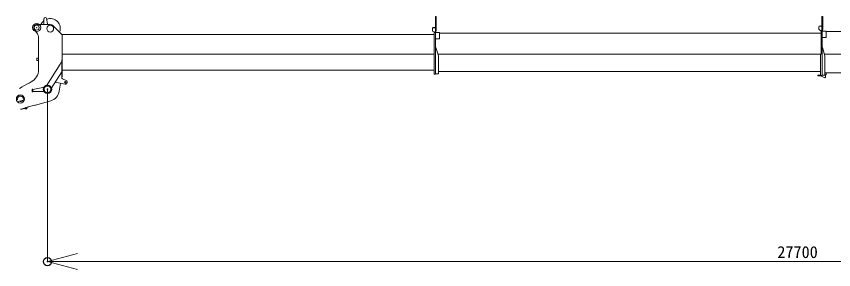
# Model space of a CAD drawing. Units: millimetres, scale not verified. Extents: x -45300 to 56953, y -84282 to 97824.
# Drawn here: x -45197 to -30106, y -65772 to -61094 of the extents above; entities that cross this region are included whole.
import ezdxf
from ezdxf.enums import TextEntityAlignment as Align

# ---------------------------------------------------------------- set-up
doc = ezdxf.new("R2010")
doc.units = ezdxf.units.MM
doc.header["$LTSCALE"] = 300
doc.header["$PDMODE"] = 32
doc.header["$PDSIZE"] = 150
doc.layers.add('0-0_0', color=7, linetype='Continuous', lineweight=18)
doc.layers.add('0-1_DEFPOINTS', color=7, linetype='Continuous')
doc.styles.add('ＭＳ ゴシック', font='')
doc.styles.get('ＭＳ ゴシック').set_extended_font_data('MS Gothic')

# ---------------------------------------------------------------- blocks, each defined once
blk = doc.blocks.new('_OPEN30')
at = {"layer": '0-0_0'}
blk.add_line((0, 0), (-1, 0), dxfattribs=at)
blk.add_lwpolyline([(-1, 0.2679), (0, 0), (-1, -0.2679)], dxfattribs=at)
blk = doc.blocks.new('D18')
at = {"layer": '0-0_0'}
for p, q in [((-13713.7, -106461.4), (-13713.7, -110664.2)), ((-41413.7, -107481.4), (-41413.7, -110664.2)), ((-13713.7, -110663.2), (-41413.7, -110663.2))]:
    blk.add_line(p, q, dxfattribs=at)
at = {"layer": '0-1_DEFPOINTS'}
for p in [(-13713.7, -106460.9), (-41413.7, -107480.9), (-41413.7, -110663.2)]:
    blk.add_point(p, dxfattribs=at)
at = {"layer": '0-0_0', "xscale": 554, "yscale": 554, "rotation": 180}
blk.add_blockref('_OPEN30', (-41413.7, -110663.2), dxfattribs=at)
at = {"layer": '0-0_0', "xscale": 554, "yscale": 554}
blk.add_blockref('_OPEN30', (-13713.7, -110663.2), dxfattribs=at)
at = {"layer": '0-0_0', "style": 'ＭＳ ゴシック'}
blk.add_text('27700', height=219.9, dxfattribs=at).set_placement((-27938.7, -110662.7), align=Align.BOTTOM_LEFT)

msp = doc.modelspace()

# ---------------------------------------------------------------- linework, layer by layer
at = {"layer": '0-0_0'}
for p, q in [((-37460.2, -61361.6), (-37460.2, -61103.6)), ((-37444.2, -61336.6), (-37444.2, -61103.6)), ((-30324.2, -61334.6), (-30324.2, -61101.6)), ((-30308.2, -61334.6), (-30308.2, -61101.6)), ((-44571.3, -61246.1), (-44822.2, -61246.1)), ((-44687.2, -61226.1), (-44687.2, -61141.1)), ((-44620.2, -61229.8), (-44637.6, -61136.5)), ((-44576.7, -61232.3), (-44576.7, -61232.4)), ((-44518.9, -61267.9), (-44366.5, -61420.9)), ((-44867, -61333), (-44805.7, -61419.1)), ((-37514.2, -61318.6), (-37514.2, -61354.7)), ((-37503.7, -61372.3), (-37479.2, -61385.6)), ((-37482.2, -62164.5), (-37482.2, -61392.6)), ((-37482.2, -61392.6), (-37382.2, -61392.6)), ((-37479.2, -61385.6), (-37471.2, -61385.6)), ((-37471.2, -61385.6), (-37457.2, -61371.6)), ((-37444.2, -61361.6), (-37460.2, -61361.6)), ((-37451.2, -61392.6), (-37451.2, -61361.6)), ((-37444.2, -61361.6), (-37444.2, -61336.6)), ((-37382.2, -61511.6), (-37382.2, -61392.6)), ((-37382.2, -61401.6), (-30335.2, -61401.6)), ((-30378.2, -61284.6), (-30378.2, -61291.5)), ((-30378.2, -61291.6), (-30378.2, -61327.7)), ((-30368.2, -61274.6), (-30324.2, -61274.6)), ((-30367.7, -61345.3), (-30343.2, -61358.6)), ((-30343.2, -61358.6), (-30335.2, -61358.6)), ((-30335.2, -61358.6), (-30321.2, -61344.6)), ((-30335.2, -61365.6), (-30246.2, -61365.6)), ((-30335.2, -61791.6), (-30335.2, -61365.6)), ((-30308.2, -61334.6), (-30324.2, -61334.6)), ((-30315.2, -61365.6), (-30315.2, -61334.6)), ((-30246.2, -61484.6), (-30246.2, -61365.6)), ((-30246.2, -61374.6), (-26625.2, -61374.6)), ((-44787.2, -61506.9), (-44787.2, -61477.1)), ((-44787.2, -61506.9), (-44787.2, -61513.4)), ((-44787.2, -61904.5), (-44787.2, -61513.4)), ((-44352.2, -61429.1), (-44352.2, -61428.6)), ((-44352.2, -62124), (-44352.2, -61429.1)), ((-44349.2, -61429.1), (-37482.2, -61429.1)), ((-37457.2, -61511.6), (-37387.2, -61511.6)), ((-37387.2, -61511.6), (-37382.2, -61511.6)), ((-30321.2, -61484.6), (-30251.2, -61484.6)), ((-30251.2, -61484.6), (-30246.2, -61484.6)), ((-37449.1, -61670.6), (-37456.8, -61672.8)), ((-37404.3, -61825.7), (-37449.1, -61670.6)), ((-30313, -61670.6), (-30321.2, -61670.6)), ((-30313, -61670.6), (-30268.3, -61824.1)), ((-44805.7, -61866.3), (-44817.2, -61866.3)), ((-44817.2, -61866.3), (-44817.2, -61887.6)), ((-44802.2, -61866.6), (-44802.2, -61866.2)), ((-44787.2, -61866.3), (-44798.7, -61866.3)), ((-44352.2, -61793.6), (-37482.2, -61793.6)), ((-37414.1, -61791.6), (-30335.2, -61791.6)), ((-37152.2, -61793.6), (-37152.2, -61791.6)), ((-30346.2, -62188), (-30346.2, -61791.6)), ((-30278.2, -61790.1), (-26625.2, -61790.1)), ((-44817.2, -61887.6), (-44817.2, -61909)), ((-44805.7, -61909), (-44817.2, -61909)), ((-44802.2, -61909), (-44802.2, -61908.7)), ((-44787.2, -61909), (-44798.7, -61909)), ((-44787.2, -61904.5), (-44787.2, -61910.3)), ((-44787.2, -62075.3), (-44787.2, -61910.3)), ((-44360.3, -61936.2), (-44364.5, -61933.6)), ((-44360.2, -61895.1), (-44360.2, -62124)), ((-44360.2, -61895.1), (-44352.2, -61895.1)), ((-44787.2, -62077.1), (-44787.2, -62075.3)), ((-44360.2, -62115.6), (-44555.4, -62428.6)), ((-44370.7, -62132.5), (-44360.5, -62138.8)), ((-44360.2, -62137.5), (-44360.2, -62124)), ((-44360.2, -62137.5), (-44360.2, -62211.1)), ((-44348.7, -62087.6), (-44352.2, -62084.1)), ((-44352.2, -62137.5), (-44352.2, -62124)), ((-44352.2, -62137.5), (-44352.2, -62211.1)), ((-37482.2, -62087.6), (-44348.7, -62087.6)), ((-30346.2, -62110.6), (-37403.2, -62110.6)), ((-26636.2, -62134.1), (-30267.2, -62134.1)), ((-30267.2, -62172.6), (-30254.2, -62176.1)), ((-30246.2, -62176.1), (-30246.2, -62134.1)), ((-44958.9, -62325.2), (-44922.2, -62305.1)), ((-44958.9, -62325.2), (-44958.9, -62325.2)), ((-44958.9, -62325.2), (-44958.9, -62325.2)), ((-44298.8, -62345.4), (-44481.8, -62310.7)), ((-44360.2, -62211.1), (-44360.1, -62219.7)), ((-44360.2, -62211.1), (-44352.2, -62211.1)), ((-44343.5, -62246.4), (-44276.7, -62279.7)), ((-30399.2, -62179.1), (-30399.2, -62193.1)), ((-30399.2, -62179.1), (-30346.2, -62179.1)), ((-30399.2, -62193.1), (-30336.3, -62193.1)), ((-30337.2, -62188), (-30337.2, -62189.1)), ((-30331.9, -62197.9), (-30279.2, -62226.1)), ((-30321.2, -62178), (-30267.2, -62178)), ((-30254.2, -62211.1), (-30254.2, -62176.1)), ((-30246.2, -62176.1), (-30254.2, -62176.1)), ((-45087.5, -62395.4), (-45141.5, -62425)), ((-45087.5, -62395.4), (-45087.5, -62395.4)), ((-45081.3, -62391), (-44968.8, -62329.7)), ((-44907.2, -62441.1), (-44907.2, -62487.1)), ((-44891.2, -62442.8), (-44676.3, -62401.5)), ((-44891.2, -62489.1), (-44891.2, -62439.1)), ((-44640.2, -62375.6), (-44631.8, -62380.9)), ((-44563.8, -62423.3), (-44555.4, -62428.6)), ((-44405.2, -62477.8), (-44380.2, -62329.9)), ((-45061.2, -62635.4), (-45069.2, -62606.4)), ((-44907.2, -62487.1), (-44905.2, -62489.1)), ((-44891.2, -62489.1), (-44905.2, -62489.1)), ((-44669.2, -62479.1), (-44669.2, -62483.6)), ((-45064.6, -62641.5), (-45161, -62668.2)), ((-44983.8, -62769.6), (-45114, -62805.6)), ((-45006, -62786.1), (-45008.7, -62776.5)), ((-44983.8, -62769.6), (-44976.9, -62767.7)), ((-44846.3, -62731.5), (-44563.4, -62653.1)), ((-45036.9, -62787), (-45034.9, -62794.1))]:
    msp.add_line(p, q, dxfattribs=at)
for points in [[(-37504.2, -61308.6), (-37499.4, -61308.6), (-37460.2, -61308.6)], [(-37482.2, -62164.5), (-37457.2, -62164.5), (-37457.2, -61361.6)], [(-30346.2, -62188), (-30321.2, -62188), (-30321.2, -61334.6)], [(-37457.2, -62154.5), (-37403.2, -62154.5), (-37403.2, -61833.5)], [(-30267.2, -61832), (-30267.2, -61892.1), (-30267.2, -62178)], [(-44640.2, -62375.6), (-44391, -61976), (-44390.7, -61975.6), (-44364.5, -61933.6)], [(-44907.2, -62441.1), (-44905.2, -62439.1), (-44891.2, -62439.1)], [(-44676.3, -62401.5), (-44675.5, -62405.9), (-44674.5, -62410.8)], [(-44891.2, -62483.6), (-44886.2, -62483.6), (-44669.2, -62483.6)], [(-44976.9, -62767.7), (-44856.7, -62734.4), (-44846.3, -62731.5)]]:
    msp.add_lwpolyline(points, dxfattribs=at)
for centre, radius in [((-44822.2, -61301.1), 46), ((-44572.2, -61320.1), 63), ((-44292.3, -62311), 15.2), ((-45122.2, -62621.1), 75), ((-45020.5, -62790.1), 10)]:
    msp.add_circle(centre, radius, dxfattribs=at)
for centre, radius, start, end in [((-44662.2, -61141.1), 25, 10.55744, 180), ((-37452.2, -61103.6), 8, 0, 180), ((-30316.2, -61101.6), 8, 0, 180), ((-44822.2, -61301.1), 55, 90, 215.44704), ((-44572.2, -61320.1), 186.5, 128.06991, 156.62283), ((-44707.2, -61226.1), 20, 270, 0), ((-44572.2, -61320.1), 186.5, 338.47635, 110.02582), ((-44600.5, -61226.1), 20, 190.55744, 270), ((-44571.3, -61320.1), 74, 44.89079, 90), ((-44887.2, -61477.1), 100, 0, 35.44703), ((-37504.2, -61318.6), 10, 90, 180), ((-37494.2, -61354.7), 20, 180, 241.50436), ((-37489.2, -61321.6), 25, 31.33222, 161.59731), ((-30368.2, -61284.6), 10, 90, 180), ((-30358.2, -61327.7), 20, 180, 241.50436), ((-30353.2, -61294.6), 25, 53.1301, 126.8699), ((-44346.6, -61401.1), 28, 224.89078, 270), ((-44802.1, -61845), 21.6, 260.61475, 269.93286), ((-44802.2, -61845), 21.6, 270.06714, 279.38525), ((-37431.2, -61833.5), 28, 0, 16.13559), ((-30295.2, -61832), 28, 0, 16.25331), ((-44802.1, -61930.3), 21.6, 90.06838, 99.38608), ((-44802.2, -61930.3), 21.6, 80.61393, 89.93162), ((-45047.2, -62077.1), 260, 298.71933, 0), ((-44330.1, -62219.5), 30, 180.29497, 243.49484), ((-44292.3, -62311), 35, 259.24833, 63.49484), ((-30327.2, -62189.1), 10, 180, 241.87626), ((-30271.2, -62211.1), 17, 241.87626, 0), ((-44621.8, -62441.4), 61, 149.82265, 218.15554), ((-44622.2, -62441.1), 61, 143.86168, 149.39772), ((-44622.2, -62441.1), 61, 106.21004, 142.73042), ((-44622.2, -62441.1), 61, 219.60186, 9.87995), ((-44622.2, -62441.1), 61, 99.09845, 105.58129), ((-44622.2, -62441.1), 61, 10.50874, 99.09835), ((-45122.2, -62621.1), 55, 15.482, 195.482), ((-44622.2, -62441.1), 220, 285.48208, 350.40548), ((-45122.2, -62621.1), 45, 246.53957, 324.42444), ((-45066, -62636.7), 5, 285.482, 15.482), ((-45122.2, -62621.1), 186.5, 270.09445, 300.65343), ((-45020.5, -62790.1), 15, 195.482, 15.482)]:
    msp.add_arc(centre, radius, start, end, dxfattribs=at)
for p in [(-44822.2, -61301.1), (-44622.2, -62441.1)]:
    msp.add_point(p, dxfattribs=at)

# ---------------------------------------------------------------- block references
msp.add_blockref('D18', (-3208.5, 45039.7), dxfattribs=at)

doc.saveas('drawing.dxf')
